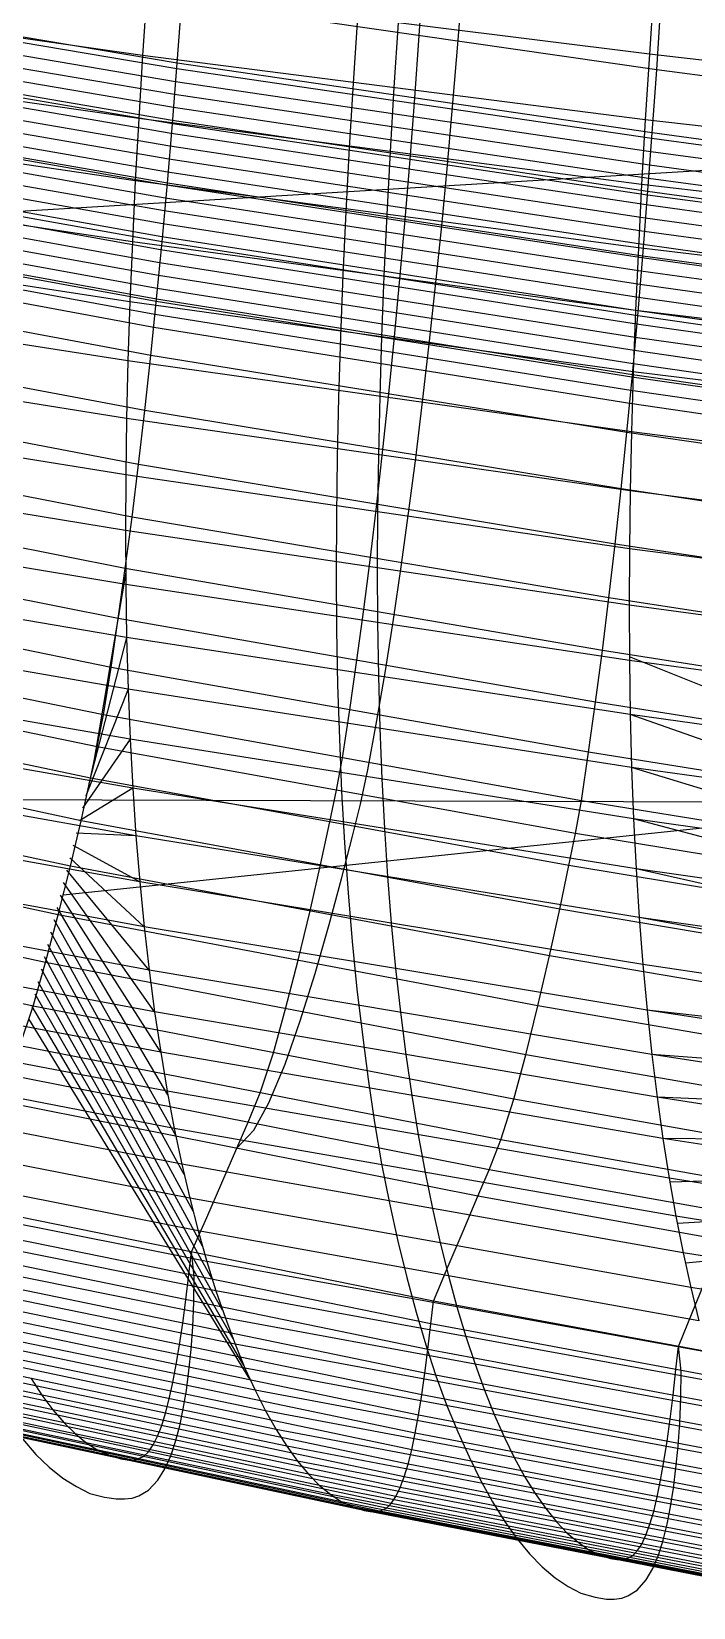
# Model space of a CAD drawing. Extents: x -530 to 530, y -2 to 255.
# Drawn here: x -352.3 to -324.9, y 24.5 to 89.9 of the extents above; entities that cross this region are included whole.
import ezdxf

# ---------------------------------------------------------------- set-up
doc = ezdxf.new("R2010")
doc.units = 0
doc.header["$MEASUREMENT"] = 0
doc.layers.add('default', color=7, linetype='Continuous')

msp = doc.modelspace()

# ---------------------------------------------------------------- linework, layer by layer
at = {"layer": 'default', "color": 7, "linetype": 'Continuous'}
for p, q in [((-336.24, 89.708, 111.887), (-336.063, 92.337, 111.96)), ((-337.117, 90.239, 65.004), (-337.29, 87.549, 64.916)), ((-336.427, 87.118, 111.796), (-336.24, 89.708, 111.887)), ((-337.29, 87.549, 64.916), (-337.446, 84.901, 64.856)), ((-336.622, 84.575, 111.689), (-336.427, 87.118, 111.796)), ((-337.446, 84.901, 64.856), (-337.585, 82.295, 64.821)), ((-336.828, 82.073, 111.562), (-336.622, 84.575, 111.689)), ((-337.585, 82.295, 64.821), (-337.703, 79.734, 64.819)), ((-337.042, 79.617, 111.418), (-336.828, 82.073, 111.562)), ((-337.703, 79.734, 64.819), (-337.802, 77.218, 64.848)), ((-337.265, 77.209, 111.256), (-337.042, 79.617, 111.418)), ((-337.802, 77.218, 64.848), (-337.878, 74.748, 64.911)), ((-337.499, 74.848, 111.072), (-337.265, 77.209, 111.256)), ((-337.878, 74.748, 64.911), (-337.934, 72.327, 65.004)), ((-337.744, 72.536, 110.868), (-337.499, 74.848, 111.072)), ((-337.998, 70.273, 110.646), (-337.744, 72.536, 110.868)), ((-337.934, 72.327, 65.004), (-337.967, 69.956, 65.133)), ((-338.262, 68.063, 110.404), (-337.998, 70.273, 110.646)), ((-337.967, 69.956, 65.133), (-337.979, 67.633, 65.295)), ((-338.538, 65.905, 110.14), (-338.262, 68.063, 110.404)), ((-337.979, 67.633, 65.295), (-337.967, 65.363, 65.494)), ((-338.823, 63.799, 109.855), (-338.538, 65.905, 110.14)), ((-337.967, 65.363, 65.494), (-337.932, 63.146, 65.728)), ((-339.119, 61.75, 109.551), (-338.823, 63.799, 109.855)), ((-337.932, 63.146, 65.728), (-337.874, 60.982, 65.999)), ((-339.424, 59.754, 109.227), (-339.119, 61.75, 109.551)), ((-337.874, 60.982, 65.999), (-337.792, 58.876, 66.307)), ((-339.677, 58.412, 108.935), (-339.424, 59.754, 109.227)), ((-337.792, 58.876, 66.307), (-337.684, 56.822, 66.653)), ((-339.951, 57.101, 108.605), (-339.677, 58.412, 108.935)), ((-340.338, 55.312, 108.137), (-339.951, 57.101, 108.605)), ((-337.684, 56.822, 66.653), (-337.553, 54.827, 67.035)), ((-340.768, 53.406, 107.608), (-340.338, 55.312, 108.137)), ((-337.553, 54.827, 67.035), (-337.399, 52.892, 67.454)), ((-341.265, 51.355, 106.987), (-340.768, 53.406, 107.608)), ((-337.399, 52.892, 67.454), (-337.221, 51.014, 67.908)), ((-341.781, 49.349, 106.331), (-341.265, 51.355, 106.987)), ((-337.221, 51.014, 67.908), (-337.019, 49.198, 68.399)), ((-342.284, 47.524, 105.682), (-341.781, 49.349, 106.331)), ((-337.019, 49.198, 68.399), (-336.795, 47.444, 68.921)), ((-342.831, 45.862, 104.952), (-342.284, 47.524, 105.682)), ((-336.795, 47.444, 68.921), (-336.549, 45.752, 69.478)), ((-343.328, 44.637, 104.265), (-342.831, 45.862, 104.952)), ((-336.549, 45.752, 69.478), (-336.282, 44.123, 70.066)), ((-343.806, 43.558, 103.596), (-343.328, 44.637, 104.265)), ((-336.282, 44.123, 70.066), (-335.996, 42.561, 70.681)), ((-344.43, 42.125, 102.725), (-343.806, 43.558, 103.596)), ((-335.996, 42.561, 70.681), (-335.692, 41.063, 71.323)), ((-345.054, 40.692, 101.854), (-344.43, 42.125, 102.725)), ((-345.678, 39.259, 100.984), (-345.054, 40.692, 101.854)), ((-335.692, 41.063, 71.323), (-335.369, 39.634, 71.992)), ((-345.794, 38.322, 100.875), (-345.678, 39.259, 100.984)), ((-335.369, 39.634, 71.992), (-335.03, 38.271, 72.682)), ((-345.919, 37.28, 100.76), (-345.794, 38.322, 100.875)), ((-335.03, 38.271, 72.682), (-334.676, 36.978, 73.394)), ((-324.89, 36.81, 90.264), (-324.291, 38.279, 91.179)), ((-346.047, 36.311, 100.635), (-345.919, 37.28, 100.76)), ((-334.676, 36.978, 73.394), (-334.308, 35.755, 74.124)), ((-325.488, 35.341, 89.35), (-324.89, 36.81, 90.264)), ((-346.178, 35.414, 100.499), (-346.047, 36.311, 100.635)), ((-346.315, 34.59, 100.348), (-346.178, 35.414, 100.499)), ((-334.308, 35.755, 74.124), (-333.927, 34.604, 74.871)), ((-325.598, 34.382, 89.235), (-325.488, 35.341, 89.35)), ((-352.337, 34.013, 90.902), (-351.885, 33.323, 91.669)), ((-346.456, 33.843, 100.185), (-346.315, 34.59, 100.348)), ((-333.927, 34.604, 74.871), (-333.534, 33.525, 75.633)), ((-325.718, 33.316, 89.112), (-325.598, 34.382, 89.235)), ((-346.603, 33.171, 100.006), (-346.456, 33.843, 100.185)), ((-333.534, 33.525, 75.633), (-333.131, 32.519, 76.406)), ((-351.885, 33.323, 91.669), (-351.427, 32.709, 92.44)), ((-351.427, 32.709, 92.44), (-350.963, 32.173, 93.213)), ((-346.757, 32.574, 99.809), (-346.603, 33.171, 100.006)), ((-325.84, 32.324, 88.98), (-325.718, 33.316, 89.112)), ((-350.963, 32.173, 93.213), (-350.497, 31.713, 93.983)), ((-347.092, 31.615, 99.357), (-346.92, 32.056, 99.594)), ((-346.92, 32.056, 99.594), (-346.757, 32.574, 99.809)), ((-333.131, 32.519, 76.406), (-332.72, 31.586, 77.187)), ((-325.966, 31.406, 88.836), (-325.84, 32.324, 88.98)), ((-350.497, 31.713, 93.983), (-350.018, 31.334, 94.768)), ((-347.274, 31.255, 99.1), (-347.092, 31.615, 99.357)), ((-332.72, 31.586, 77.187), (-332.299, 30.728, 77.98)), ((-326.096, 30.563, 88.677), (-325.966, 31.406, 88.836)), ((-350.018, 31.334, 94.768), (-349.565, 31.033, 95.506)), ((-349.565, 31.033, 95.506), (-349.039, 30.814, 96.351)), ((-349.039, 30.814, 96.351), (-348.619, 30.677, 97.025)), ((-347.967, 30.659, 98.054), (-347.668, 30.774, 98.516)), ((-347.668, 30.774, 98.516), (-347.464, 30.973, 98.821)), ((-347.464, 30.973, 98.821), (-347.274, 31.255, 99.1)), ((-332.299, 30.728, 77.98), (-331.871, 29.948, 78.778)), ((-348.619, 30.677, 97.025), (-348.355, 30.637, 97.444)), ((-348.355, 30.637, 97.444), (-348.105, 30.621, 97.84)), ((-348.105, 30.621, 97.84), (-347.967, 30.659, 98.054)), ((-326.231, 29.798, 88.504), (-326.096, 30.563, 88.677)), ((-331.871, 29.948, 78.778), (-331.437, 29.244, 79.581)), ((-326.372, 29.109, 88.315), (-326.231, 29.798, 88.504)), ((-331.437, 29.244, 79.581), (-330.998, 28.618, 80.387)), ((-326.52, 28.498, 88.109), (-326.372, 29.109, 88.315)), ((-330.998, 28.618, 80.387), (-330.553, 28.071, 81.196)), ((-326.676, 27.968, 87.882), (-326.52, 28.498, 88.109)), ((-330.553, 28.071, 81.196), (-330.106, 27.603, 82.003)), ((-330.106, 27.603, 82.003), (-329.647, 27.217, 82.824)), ((-327.015, 27.146, 87.363), (-326.841, 27.516, 87.634)), ((-326.841, 27.516, 87.634), (-326.676, 27.968, 87.882)), ((-329.647, 27.217, 82.824), (-329.212, 26.911, 83.597)), ((-329.212, 26.911, 83.597), (-328.708, 26.688, 84.483)), ((-327.393, 26.653, 86.751), (-327.198, 26.857, 87.071)), ((-327.198, 26.857, 87.071), (-327.015, 27.146, 87.363)), ((-328.708, 26.688, 84.483), (-328.305, 26.551, 85.189)), ((-328.305, 26.551, 85.189), (-328.051, 26.51, 85.628)), ((-328.051, 26.51, 85.628), (-327.812, 26.495, 86.042)), ((-327.812, 26.495, 86.042), (-327.679, 26.534, 86.267)), ((-327.679, 26.534, 86.267), (-327.393, 26.653, 86.751))]:
    msp.add_line(p, q, dxfattribs=at)
at = {"layer": 'default', "color": 4, "linetype": 'Continuous'}
for p, q in [((-334.63, 89.515, 114.446), (-334.424, 92.166, 114.561)), ((-338.805, 90.457, 62.086), (-338.982, 87.735, 61.998)), ((-334.846, 86.903, 114.311), (-334.63, 89.515, 114.446)), ((-326.596, 85.434, 106.335), (-346.294, 88.333, 117.238)), ((-326.642, 84.884, 106.303), (-346.341, 87.797, 117.208)), ((-338.982, 87.735, 61.998), (-339.141, 85.049, 61.935)), ((-326.688, 84.335, 106.27), (-346.389, 87.261, 117.178)), ((-326.734, 83.786, 106.238), (-346.437, 86.725, 117.148)), ((-335.066, 84.336, 114.167), (-334.846, 86.903, 114.311)), ((-326.826, 82.687, 106.174), (-346.533, 85.652, 117.088)), ((-326.78, 83.236, 106.206), (-346.485, 86.188, 117.118)), ((-326.872, 82.137, 106.141), (-346.581, 85.116, 117.058)), ((-339.141, 85.049, 61.935), (-339.284, 82.4, 61.9)), ((-326.918, 81.588, 106.109), (-346.628, 84.579, 117.028)), ((-335.306, 81.812, 113.987), (-335.066, 84.336, 114.167)), ((-326.964, 81.038, 106.077), (-346.676, 84.043, 116.998)), ((-327.01, 80.489, 106.044), (-346.724, 83.507, 116.968)), ((-327.101, 79.39, 105.98), (-346.82, 82.434, 116.908)), ((-327.055, 79.939, 106.012), (-346.772, 82.97, 116.938)), ((-339.284, 82.4, 61.9), (-339.404, 79.792, 61.898)), ((-327.147, 78.841, 105.947), (-346.868, 81.898, 116.879)), ((-335.562, 79.335, 113.778), (-335.306, 81.812, 113.987)), ((-327.193, 78.291, 105.915), (-346.915, 81.362, 116.849)), ((-327.239, 77.742, 105.883), (-346.963, 80.825, 116.819)), ((-327.331, 76.643, 105.818), (-347.059, 79.753, 116.759)), ((-327.285, 77.192, 105.85), (-347.011, 80.289, 116.789)), ((-339.404, 79.792, 61.898), (-339.505, 77.224, 61.927)), ((-327.377, 76.093, 105.786), (-347.107, 79.216, 116.729)), ((-335.825, 76.904, 113.557), (-335.562, 79.335, 113.778)), ((-327.423, 75.544, 105.753), (-347.155, 78.68, 116.699)), ((-327.469, 74.994, 105.721), (-347.202, 78.144, 116.669)), ((-327.515, 74.445, 105.689), (-347.25, 77.608, 116.639)), ((-339.505, 77.224, 61.927), (-339.583, 74.701, 61.99)), ((-336.103, 74.519, 113.306), (-335.825, 76.904, 113.557)), ((-339.583, 74.701, 61.99), (-339.642, 72.223, 62.086)), ((-336.387, 72.186, 113.041), (-336.103, 74.519, 113.306)), ((-339.642, 72.223, 62.086), (-339.675, 69.791, 62.218)), ((-336.686, 69.903, 112.75), (-336.387, 72.186, 113.041)), ((-339.675, 69.791, 62.218), (-339.688, 67.404, 62.386)), ((-336.995, 67.671, 112.44), (-336.686, 69.903, 112.75)), ((-348.412, 67.455, 71.841), (-349.808, 59.199, 114.229)), ((-339.688, 67.404, 62.386), (-339.67, 65.066, 62.601)), ((-337.312, 65.489, 112.112), (-336.995, 67.671, 112.44)), ((-337.643, 63.365, 111.756), (-337.312, 65.489, 112.112)), ((-348.375, 64.749, 72.116), (-349.939, 58.686, 114.072)), ((-339.67, 65.066, 62.601), (-339.624, 62.781, 62.86)), ((-289.663, 48.837, 80.015), (-327.525, 63.942, 59.089)), ((-339.624, 62.781, 62.86), (-339.554, 60.542, 63.158)), ((-337.993, 61.301, 111.367), (-337.643, 63.365, 111.756)), ((-348.315, 62.608, 72.382), (-350.07, 58.172, 113.914)), ((-289.768, 48.322, 79.846), (-327.49, 61.544, 59.341)), ((-338.373, 59.261, 110.943), (-337.993, 61.301, 111.367)), ((-348.231, 60.524, 72.685), (-350.201, 57.659, 113.757)), ((-339.554, 60.542, 63.158), (-339.458, 58.357, 63.495)), ((-338.683, 57.835, 110.556), (-338.373, 59.261, 110.943)), ((-289.873, 47.807, 79.676), (-327.433, 59.357, 59.615)), ((-348.122, 58.492, 73.025), (-350.332, 57.145, 113.6)), ((-339.458, 58.357, 63.495), (-339.336, 56.224, 63.872)), ((-339.007, 56.504, 110.143), (-338.683, 57.835, 110.556)), ((-289.978, 47.292, 79.506), (-327.352, 57.227, 59.929)), ((-347.988, 56.519, 73.4), (-350.463, 56.631, 113.443)), ((-339.46, 54.731, 109.572), (-339.007, 56.504, 110.143)), ((-339.336, 56.224, 63.872), (-339.19, 54.148, 64.288)), ((-347.648, 52.747, 74.256), (-350.725, 55.604, 113.128)), ((-347.83, 54.605, 73.81), (-350.594, 56.118, 113.286)), ((-347.442, 50.951, 74.737), (-350.856, 55.091, 112.971)), ((-290.083, 46.777, 79.336), (-327.247, 55.151, 60.281)), ((-347.214, 49.215, 75.249), (-350.987, 54.577, 112.814)), ((-339.971, 52.839, 108.917), (-339.46, 54.731, 109.572)), ((-346.962, 47.541, 75.795), (-351.118, 54.064, 112.657)), ((-339.19, 54.148, 64.288), (-339.018, 52.13, 64.742)), ((-346.335, 44.087, 77.099), (-351.38, 53.036, 112.343)), ((-346.66, 45.775, 76.431), (-351.249, 53.55, 112.5)), ((-290.188, 46.262, 79.166), (-327.119, 53.135, 60.67)), ((-345.987, 42.477, 77.799), (-351.511, 52.523, 112.185)), ((-340.561, 50.815, 108.146), (-339.971, 52.839, 108.917)), ((-345.618, 40.947, 78.527), (-351.642, 52.009, 112.028)), ((-339.018, 52.13, 64.742), (-338.822, 50.165, 65.235)), ((-345.229, 39.499, 79.282), (-351.773, 51.496, 111.871)), ((-290.293, 45.747, 78.996), (-326.967, 51.179, 61.097)), ((-344.398, 36.851, 80.856), (-352.035, 50.469, 111.557)), ((-344.822, 38.133, 80.059), (-351.904, 50.982, 111.714)), ((-341.177, 48.848, 107.33), (-340.561, 50.815, 108.146)), ((-343.96, 35.655, 81.672), (-352.166, 49.955, 111.399)), ((-338.822, 50.165, 65.235), (-338.6, 48.262, 65.765)), ((-343.509, 34.544, 82.502), (-352.297, 49.441, 111.242)), ((-290.398, 45.232, 78.827), (-326.793, 49.281, 61.56)), ((-343.26, 33.987, 82.956), (-352.428, 48.928, 111.085)), ((-341.799, 47.054, 106.5), (-341.177, 48.848, 107.33)), ((-338.6, 48.262, 65.765), (-338.356, 46.42, 66.332)), ((-290.503, 44.717, 78.657), (-326.595, 47.446, 62.06)), ((-342.479, 45.439, 105.553), (-341.799, 47.054, 106.5)), ((-338.356, 46.42, 66.332), (-338.092, 44.634, 66.927)), ((-343.101, 44.315, 104.65), (-342.479, 45.439, 105.553)), ((-290.608, 44.203, 78.487), (-326.377, 45.673, 62.593)), ((-338.092, 44.634, 66.927), (-337.8, 42.917, 67.564)), ((-343.806, 43.558, 103.596), (-343.101, 44.315, 104.65)), ((-290.713, 43.688, 78.317), (-326.136, 43.963, 63.162)), ((-344.43, 42.125, 102.725), (-343.806, 43.558, 103.596)), ((-290.818, 43.173, 78.147), (-325.847, 42.159, 63.823)), ((-337.8, 42.917, 67.564), (-337.474, 41.279, 68.255)), ((-290.923, 42.658, 77.977), (-325.536, 40.436, 64.52)), ((-345.054, 40.692, 101.854), (-344.43, 42.125, 102.725)), ((-291.028, 42.143, 77.808), (-325.203, 38.791, 65.249)), ((-337.474, 41.279, 68.255), (-337.125, 39.707, 68.979)), ((-345.678, 39.259, 100.984), (-345.054, 40.692, 101.854)), ((-345.576, 38.256, 101.224), (-345.678, 39.259, 100.984)), ((-337.125, 39.707, 68.979), (-336.756, 38.205, 69.732)), ((-345.581, 37.173, 101.303), (-345.576, 38.256, 101.224)), ((-336.756, 38.205, 69.732), (-336.375, 36.768, 70.502)), ((-324.89, 36.81, 90.264), (-324.291, 38.279, 91.179)), ((-345.63, 36.159, 101.306), (-345.581, 37.173, 101.303)), ((-336.375, 36.768, 70.502), (-335.972, 35.407, 71.302)), ((-325.488, 35.341, 89.35), (-324.89, 36.81, 90.264)), ((-345.701, 35.211, 101.269), (-345.63, 36.159, 101.306)), ((-335.972, 35.407, 71.302), (-335.553, 34.118, 72.126)), ((-325.383, 34.314, 89.611), (-325.488, 35.341, 89.35)), ((-345.791, 34.328, 101.197), (-345.701, 35.211, 101.269)), ((-345.898, 33.511, 101.093), (-345.791, 34.328, 101.197)), ((-335.553, 34.118, 72.126), (-335.104, 32.924, 72.991)), ((-325.391, 33.207, 89.685), (-325.383, 34.314, 89.611)), ((-346.023, 32.751, 100.957), (-345.898, 33.511, 101.093)), ((-346.17, 32.047, 100.783), (-346.023, 32.751, 100.957)), ((-335.104, 32.924, 72.991), (-334.647, 31.8, 73.866)), ((-325.44, 32.17, 89.684), (-325.391, 33.207, 89.685)), ((-346.341, 31.397, 100.565), (-346.17, 32.047, 100.783)), ((-325.509, 31.2, 89.641), (-325.44, 32.17, 89.684)), ((-352.675, 31.489, 90.582), (-352.133, 30.862, 91.486)), ((-346.545, 30.797, 100.293), (-346.341, 31.397, 100.565)), ((-334.647, 31.8, 73.866), (-334.176, 30.76, 74.759)), ((-352.133, 30.862, 91.486), (-351.581, 30.33, 92.397)), ((-346.786, 30.258, 99.956), (-346.545, 30.797, 100.293)), ((-334.176, 30.76, 74.759), (-333.694, 29.795, 75.666)), ((-325.596, 30.298, 89.562), (-325.509, 31.2, 89.641)), ((-351.581, 30.33, 92.397), (-351.023, 29.88, 93.314)), ((-347.078, 29.79, 99.535), (-346.786, 30.258, 99.956)), ((-325.7, 29.461, 89.451), (-325.596, 30.298, 89.562)), ((-351.023, 29.88, 93.314), (-350.456, 29.529, 94.23)), ((-350.456, 29.529, 94.23), (-349.905, 29.248, 95.13)), ((-347.469, 29.374, 98.96), (-347.078, 29.79, 99.535)), ((-333.694, 29.795, 75.666), (-333.203, 28.902, 76.582)), ((-325.82, 28.685, 89.306), (-325.7, 29.461, 89.451)), ((-349.905, 29.248, 95.13), (-349.288, 29.091, 96.103)), ((-349.288, 29.091, 96.103), (-348.804, 29.019, 96.873)), ((-348.804, 29.019, 96.873), (-348.465, 29.017, 97.402)), ((-348.465, 29.017, 97.402), (-348.139, 29.05, 97.918)), ((-348.139, 29.05, 97.918), (-347.868, 29.141, 98.333)), ((-347.868, 29.141, 98.333), (-347.469, 29.374, 98.96)), ((-333.203, 28.902, 76.582), (-332.7, 28.1, 77.51)), ((-325.96, 27.965, 89.122), (-325.82, 28.685, 89.306)), ((-332.7, 28.1, 77.51), (-332.19, 27.378, 78.446)), ((-326.125, 27.3, 88.892), (-325.96, 27.965, 89.122)), ((-332.19, 27.378, 78.446), (-331.668, 26.745, 79.395)), ((-326.32, 26.688, 88.605), (-326.125, 27.3, 88.892)), ((-331.668, 26.745, 79.395), (-331.142, 26.196, 80.344)), ((-331.142, 26.196, 80.344), (-330.607, 25.738, 81.303)), ((-326.551, 26.137, 88.251), (-326.32, 26.688, 88.605)), ((-330.607, 25.738, 81.303), (-330.064, 25.381, 82.261)), ((-327.204, 25.232, 87.21), (-326.83, 25.658, 87.811)), ((-326.83, 25.658, 87.811), (-326.551, 26.137, 88.251)), ((-330.064, 25.381, 82.261), (-329.535, 25.102, 83.204)), ((-329.535, 25.102, 83.204), (-328.944, 24.938, 84.221)), ((-328.944, 24.938, 84.221), (-328.481, 24.865, 85.027)), ((-328.481, 24.865, 85.027), (-328.156, 24.864, 85.581)), ((-328.156, 24.864, 85.581), (-327.844, 24.899, 86.121)), ((-327.844, 24.899, 86.121), (-327.585, 24.994, 86.554)), ((-327.585, 24.994, 86.554), (-327.204, 25.232, 87.21))]:
    msp.add_line(p, q, dxfattribs=at)
at = {"layer": 'default', "color": 5, "linetype": 'Continuous'}
for p, q in [((-347.714, 88.885, 71.304), (-368.23, 91.788, 83.874)), ((-347.536, 91.545, 71.388), (-347.714, 88.885, 71.304)), ((-326.698, 88.934, 58.62), (-347.536, 91.545, 71.388)), ((-326.515, 91.694, 58.733), (-326.698, 88.934, 58.62)), ((-347.874, 86.266, 71.247), (-368.397, 89.231, 83.823)), ((-326.698, 88.934, 58.62), (-326.867, 86.214, 58.529)), ((-305.38, 86.535, 45.6), (-326.698, 88.934, 58.62)), ((-347.714, 88.885, 71.304), (-347.874, 86.266, 71.247)), ((-326.867, 86.214, 58.529), (-347.714, 88.885, 71.304)), ((-348.016, 83.688, 71.215), (-368.546, 86.715, 83.797)), ((-347.874, 86.266, 71.247), (-348.016, 83.688, 71.215)), ((-327.019, 83.536, 58.464), (-347.874, 86.266, 71.247)), ((-326.867, 86.214, 58.529), (-327.019, 83.536, 58.464)), ((-305.539, 83.761, 45.5), (-326.867, 86.214, 58.529)), ((-348.137, 81.156, 71.215), (-368.672, 84.243, 83.8)), ((-348.016, 83.688, 71.215), (-348.137, 81.156, 71.215)), ((-327.154, 80.901, 58.427), (-348.016, 83.688, 71.215)), ((-327.019, 83.536, 58.464), (-327.154, 80.901, 58.427)), ((-305.681, 81.029, 45.429), (-327.019, 83.536, 58.464)), ((-348.238, 78.667, 71.245), (-368.778, 81.813, 83.833)), ((-348.137, 81.156, 71.215), (-348.238, 78.667, 71.245)), ((-327.269, 78.313, 58.424), (-348.137, 81.156, 71.215)), ((-327.154, 80.901, 58.427), (-327.269, 78.313, 58.424)), ((-305.808, 78.342, 45.386), (-327.154, 80.901, 58.427)), ((-348.317, 76.224, 71.308), (-368.86, 79.428, 83.896)), ((-348.238, 78.667, 71.245), (-348.317, 76.224, 71.308)), ((-327.365, 75.769, 58.451), (-348.238, 78.667, 71.245)), ((-327.269, 78.313, 58.424), (-327.365, 75.769, 58.451)), ((-305.916, 75.701, 45.378), (-327.269, 78.313, 58.424)), ((-348.375, 73.829, 71.401), (-368.921, 77.09, 83.988)), ((-348.317, 76.224, 71.308), (-348.375, 73.829, 71.401)), ((-327.439, 73.272, 58.513), (-348.317, 76.224, 71.308)), ((-327.365, 75.769, 58.451), (-327.439, 73.272, 58.513)), ((-306.005, 73.107, 45.402), (-327.365, 75.769, 58.451)), ((-348.409, 71.484, 71.529), (-368.957, 74.8, 84.114)), ((-348.375, 73.829, 71.401), (-348.409, 71.484, 71.529)), ((-327.494, 70.824, 58.607), (-348.375, 73.829, 71.401)), ((-327.439, 73.272, 58.513), (-327.494, 70.824, 58.607)), ((-306.075, 70.56, 45.464), (-327.439, 73.272, 58.513)), ((-348.422, 69.187, 71.689), (-368.971, 72.557, 84.27)), ((-348.409, 71.484, 71.529), (-348.422, 69.187, 71.689)), ((-327.526, 68.427, 58.737), (-348.409, 71.484, 71.529)), ((-327.494, 70.824, 58.607), (-327.526, 68.427, 58.737)), ((-306.126, 68.063, 45.557), (-327.494, 70.824, 58.607)), ((-348.41, 66.942, 71.886), (-368.959, 70.365, 84.461)), ((-348.422, 69.187, 71.689), (-348.41, 66.942, 71.886)), ((-327.537, 66.079, 58.901), (-348.422, 69.187, 71.689)), ((-348.375, 64.749, 72.116), (-368.923, 68.224, 84.683)), ((-327.526, 68.427, 58.737), (-327.537, 66.079, 58.901)), ((-306.156, 65.619, 45.689), (-327.526, 68.427, 58.737)), ((-348.41, 66.942, 71.886), (-348.375, 64.749, 72.116)), ((-327.525, 63.785, 59.103), (-348.41, 66.942, 71.886)), ((-348.315, 62.608, 72.382), (-368.862, 66.134, 84.94)), ((-327.537, 66.079, 58.901), (-327.525, 63.785, 59.103)), ((-306.166, 63.224, 45.856), (-327.537, 66.079, 58.901)), ((-348.375, 64.749, 72.116), (-348.315, 62.608, 72.382)), ((-327.49, 61.544, 59.341), (-348.375, 64.749, 72.116)), ((-348.231, 60.524, 72.685), (-368.775, 64.098, 85.231)), ((-327.525, 63.785, 59.103), (-327.49, 61.544, 59.341)), ((-306.154, 60.884, 46.064), (-327.525, 63.785, 59.103)), ((-348.122, 58.492, 73.025), (-368.662, 62.114, 85.558)), ((-348.315, 62.608, 72.382), (-348.231, 60.524, 72.685)), ((-327.433, 59.357, 59.615), (-348.315, 62.608, 72.382)), ((-327.49, 61.544, 59.341), (-327.433, 59.357, 59.615)), ((-306.122, 58.599, 46.308), (-327.49, 61.544, 59.341)), ((-347.988, 56.519, 73.4), (-368.523, 60.187, 85.918)), ((-348.231, 60.524, 72.685), (-348.122, 58.492, 73.025)), ((-327.352, 57.227, 59.929), (-348.231, 60.524, 72.685)), ((-327.433, 59.357, 59.615), (-327.352, 57.227, 59.929)), ((-306.068, 56.368, 46.591), (-327.433, 59.357, 59.615)), ((-347.83, 54.605, 73.81), (-368.36, 58.317, 86.312)), ((-348.122, 58.492, 73.025), (-347.988, 56.519, 73.4)), ((-327.247, 55.151, 60.281), (-348.122, 58.492, 73.025)), ((-327.352, 57.227, 59.929), (-327.247, 55.151, 60.281)), ((-305.992, 54.197, 46.915), (-327.352, 57.227, 59.929)), ((-347.648, 52.747, 74.256), (-368.171, 56.503, 86.739)), ((-347.988, 56.519, 73.4), (-347.83, 54.605, 73.81)), ((-327.119, 53.135, 60.67), (-347.988, 56.519, 73.4)), ((-327.247, 55.151, 60.281), (-327.119, 53.135, 60.67)), ((-305.893, 52.08, 47.279), (-327.247, 55.151, 60.281)), ((-347.442, 50.951, 74.737), (-367.958, 54.748, 87.2)), ((-347.83, 54.605, 73.81), (-347.648, 52.747, 74.256)), ((-326.967, 51.179, 61.097), (-347.83, 54.605, 73.81)), ((-347.214, 49.215, 75.249), (-367.721, 53.052, 87.691)), ((-327.119, 53.135, 60.67), (-326.967, 51.179, 61.097)), ((-305.772, 50.024, 47.682), (-327.119, 53.135, 60.67)), ((-347.648, 52.747, 74.256), (-347.442, 50.951, 74.737)), ((-326.793, 49.281, 61.56), (-347.648, 52.747, 74.256)), ((-346.962, 47.541, 75.795), (-367.46, 51.416, 88.213)), ((-326.967, 51.179, 61.097), (-326.793, 49.281, 61.56)), ((-305.63, 48.03, 48.124), (-326.967, 51.179, 61.097)), ((-347.442, 50.951, 74.737), (-347.214, 49.215, 75.249)), ((-326.595, 47.446, 62.06), (-347.442, 50.951, 74.737)), ((-346.69, 45.929, 76.371), (-367.177, 49.842, 88.763)), ((-347.214, 49.215, 75.249), (-346.962, 47.541, 75.795)), ((-326.377, 45.673, 62.593), (-347.214, 49.215, 75.249)), ((-326.793, 49.281, 61.56), (-326.595, 47.446, 62.06)), ((-305.465, 46.096, 48.604), (-326.793, 49.281, 61.56)), ((-346.397, 44.384, 76.974), (-366.874, 48.332, 89.34)), ((-346.962, 47.541, 75.795), (-346.69, 45.929, 76.371)), ((-326.136, 43.963, 63.162), (-346.962, 47.541, 75.795)), ((-326.595, 47.446, 62.06), (-326.377, 45.673, 62.593)), ((-305.28, 44.225, 49.123), (-326.595, 47.446, 62.06)), ((-346.086, 42.901, 77.602), (-366.551, 46.883, 89.941)), ((-346.69, 45.929, 76.371), (-346.397, 44.384, 76.974)), ((-325.875, 42.317, 63.761), (-346.69, 45.929, 76.371)), ((-345.756, 41.487, 78.257), (-366.209, 45.5, 90.566)), ((-326.377, 45.673, 62.593), (-326.136, 43.963, 63.162)), ((-305.074, 42.417, 49.676), (-326.377, 45.673, 62.593)), ((-345.41, 40.138, 78.933), (-365.849, 44.182, 91.212)), ((-346.397, 44.384, 76.974), (-346.086, 42.901, 77.602)), ((-325.595, 40.738, 64.389), (-346.397, 44.384, 76.974)), ((-326.136, 43.963, 63.162), (-325.875, 42.317, 63.761)), ((-304.848, 40.674, 50.266), (-326.136, 43.963, 63.162)), ((-345.048, 38.859, 79.63), (-365.473, 42.932, 91.878)), ((-346.086, 42.901, 77.602), (-345.756, 41.487, 78.257)), ((-325.298, 39.225, 65.044), (-346.086, 42.901, 77.602)), ((-325.875, 42.317, 63.761), (-325.595, 40.738, 64.389)), ((-304.602, 38.997, 50.889), (-325.875, 42.317, 63.761)), ((-344.671, 37.648, 80.345), (-365.083, 41.748, 92.56)), ((-345.756, 41.487, 78.257), (-345.41, 40.138, 78.933)), ((-324.982, 37.78, 65.726), (-345.756, 41.487, 78.257)), ((-344.281, 36.509, 81.076), (-364.678, 40.635, 93.258)), ((-325.595, 40.738, 64.389), (-325.298, 39.225, 65.044)), ((-304.339, 37.388, 51.542), (-325.595, 40.738, 64.389)), ((-335.761, 36.273, 95.119), (-355.827, 40.37, 106.631)), ((-345.41, 40.138, 78.933), (-345.048, 38.859, 79.63)), ((-324.651, 36.403, 66.432), (-345.41, 40.138, 78.933)), ((-343.88, 35.441, 81.821), (-364.261, 39.59, 93.97)), ((-335.884, 35.219, 95), (-355.954, 39.341, 106.52)), ((-325.298, 39.225, 65.044), (-324.982, 37.78, 65.726)), ((-304.059, 35.845, 52.223), (-325.298, 39.225, 65.044)), ((-343.468, 34.445, 82.578), (-363.833, 38.615, 94.691)), ((-345.048, 38.859, 79.63), (-344.671, 37.648, 80.345)), ((-324.305, 35.097, 67.158), (-345.048, 38.859, 79.63)), ((-336.009, 34.238, 94.871), (-356.085, 38.384, 106.399)), ((-343.047, 33.521, 83.343), (-363.397, 37.712, 95.421)), ((-336.138, 33.33, 94.731), (-356.219, 37.497, 106.266)), ((-344.671, 37.648, 80.345), (-344.281, 36.509, 81.076)), ((-323.945, 33.861, 67.904), (-344.671, 37.648, 80.345)), ((-324.982, 37.78, 65.726), (-324.651, 36.403, 66.432)), ((-303.763, 34.373, 52.932), (-324.982, 37.78, 65.726)), ((-342.617, 32.672, 84.118), (-362.95, 36.881, 96.161)), ((-336.271, 32.496, 94.576), (-356.358, 36.684, 106.12)), ((-335.761, 36.273, 95.119), (-335.648, 37.222, 95.231)), ((-342.179, 31.9, 84.899), (-362.496, 36.126, 96.906)), ((-344.281, 36.509, 81.076), (-343.88, 35.441, 81.821)), ((-323.572, 32.699, 68.666), (-344.281, 36.509, 81.076)), ((-335.884, 35.219, 95), (-335.761, 36.273, 95.119)), ((-315.435, 32.491, 83.35), (-335.761, 36.273, 95.119)), ((-341.735, 31.203, 85.684), (-362.035, 35.443, 97.655)), ((-336.41, 31.74, 94.408), (-356.502, 35.946, 105.961)), ((-343.88, 35.441, 81.821), (-343.468, 34.445, 82.578)), ((-323.188, 31.609, 69.444), (-343.88, 35.441, 81.821)), ((-341.286, 30.582, 86.473), (-361.568, 34.835, 98.407)), ((-336.706, 30.455, 94.022), (-356.809, 34.693, 105.596)), ((-336.554, 31.059, 94.224), (-356.652, 35.282, 105.787)), ((-336.009, 34.238, 94.871), (-335.884, 35.219, 95)), ((-315.552, 31.414, 83.225), (-335.884, 35.219, 95)), ((-340.831, 30.041, 87.264), (-361.095, 34.305, 99.161)), ((-336.865, 29.931, 93.801), (-356.975, 34.182, 105.386)), ((-343.468, 34.445, 82.578), (-343.047, 33.521, 83.343)), ((-322.795, 30.592, 70.234), (-343.468, 34.445, 82.578)), ((-336.138, 33.33, 94.731), (-336.009, 34.238, 94.871)), ((-315.671, 30.41, 83.089), (-336.009, 34.238, 94.871)), ((-340.374, 29.577, 88.054), (-360.62, 33.85, 99.913)), ((-339.904, 29.194, 88.857), (-360.132, 33.474, 100.679)), ((-337.212, 29.119, 93.294), (-357.336, 33.39, 104.905)), ((-337.034, 29.484, 93.558), (-357.151, 33.746, 105.156)), ((-343.047, 33.521, 83.343), (-342.617, 32.672, 84.118)), ((-322.393, 29.65, 71.032), (-343.047, 33.521, 83.343)), ((-339.459, 28.891, 89.613), (-359.671, 33.176, 101.399)), ((-338.944, 28.669, 90.479), (-359.135, 32.958, 102.224)), ((-338.531, 28.532, 91.169), (-358.706, 32.823, 102.882)), ((-338.272, 28.492, 91.598), (-358.437, 32.782, 103.29)), ((-338.027, 28.476, 92.003), (-358.183, 32.766, 103.676)), ((-337.891, 28.514, 92.223), (-358.042, 32.803, 103.886)), ((-337.598, 28.632, 92.696), (-357.737, 32.916, 104.336)), ((-337.399, 28.833, 93.009), (-357.53, 33.112, 104.633)), ((-336.271, 32.496, 94.576), (-336.138, 33.33, 94.731)), ((-315.794, 29.481, 82.94), (-336.138, 33.33, 94.731)), ((-342.617, 32.672, 84.118), (-342.179, 31.9, 84.899)), ((-321.981, 28.784, 71.842), (-342.617, 32.672, 84.118)), ((-336.41, 31.74, 94.408), (-336.271, 32.496, 94.576)), ((-315.921, 28.629, 82.778), (-336.271, 32.496, 94.576)), ((-342.179, 31.9, 84.899), (-341.735, 31.203, 85.684)), ((-321.563, 27.997, 72.657), (-342.179, 31.9, 84.899)), ((-336.554, 31.059, 94.224), (-336.41, 31.74, 94.408)), ((-316.053, 27.856, 82.6), (-336.41, 31.74, 94.408)), ((-341.735, 31.203, 85.684), (-341.286, 30.582, 86.473)), ((-321.139, 27.286, 73.477), (-341.735, 31.203, 85.684)), ((-336.706, 30.455, 94.022), (-336.554, 31.059, 94.224)), ((-316.191, 27.159, 82.407), (-336.554, 31.059, 94.224)), ((-341.286, 30.582, 86.473), (-340.831, 30.041, 87.264)), ((-320.71, 26.653, 74.301), (-341.286, 30.582, 86.473)), ((-336.865, 29.931, 93.801), (-336.706, 30.455, 94.022)), ((-316.335, 26.541, 82.195), (-336.706, 30.455, 94.022)), ((-340.831, 30.041, 87.264), (-340.374, 29.577, 88.054)), ((-320.275, 26.102, 75.128), (-340.831, 30.041, 87.264)), ((-340.374, 29.577, 88.054), (-339.904, 29.194, 88.857)), ((-319.838, 25.629, 75.952), (-340.374, 29.577, 88.054)), ((-337.212, 29.119, 93.294), (-337.034, 29.484, 93.558)), ((-337.034, 29.484, 93.558), (-336.865, 29.931, 93.801)), ((-316.648, 25.548, 81.709), (-337.034, 29.484, 93.558)), ((-316.487, 26.005, 81.963), (-336.865, 29.931, 93.801)), ((-339.904, 29.194, 88.857), (-339.459, 28.891, 89.613)), ((-319.389, 25.239, 76.792), (-339.904, 29.194, 88.857)), ((-339.459, 28.891, 89.613), (-338.944, 28.669, 90.479)), ((-318.965, 24.931, 77.582), (-339.459, 28.891, 89.613)), ((-337.598, 28.632, 92.696), (-337.399, 28.833, 93.009)), ((-337.399, 28.833, 93.009), (-337.212, 29.119, 93.294)), ((-316.997, 24.881, 81.133), (-337.399, 28.833, 93.009)), ((-316.818, 25.174, 81.432), (-337.212, 29.119, 93.294)), ((-338.944, 28.669, 90.479), (-338.531, 28.532, 91.169)), ((-318.472, 24.707, 78.487), (-338.944, 28.669, 90.479)), ((-338.531, 28.532, 91.169), (-338.272, 28.492, 91.598)), ((-318.078, 24.569, 79.208), (-338.531, 28.532, 91.169)), ((-338.272, 28.492, 91.598), (-338.027, 28.476, 92.003)), ((-317.831, 24.528, 79.657), (-338.272, 28.492, 91.598)), ((-338.027, 28.476, 92.003), (-337.891, 28.514, 92.223)), ((-317.596, 24.514, 80.081), (-338.027, 28.476, 92.003)), ((-337.891, 28.514, 92.223), (-337.598, 28.632, 92.696)), ((-317.467, 24.553, 80.311), (-337.891, 28.514, 92.223)), ((-317.187, 24.674, 80.806), (-337.598, 28.632, 92.696))]:
    msp.add_line(p, q, dxfattribs=at)
at = {"layer": 'default', "color": 3, "linetype": 'Continuous'}
for p, q in [((-346.275, 88.565, 117.247), (-364.643, 91.657, 129.526)), ((-346.275, 88.565, 117.247), (-346.084, 91.123, 117.334)), ((-326.396, 88.292, 106.441), (-346.084, 91.123, 117.334)), ((-326.396, 88.292, 106.441), (-326.222, 90.953, 106.517)), ((-346.475, 86.052, 117.144), (-364.849, 89.21, 129.432)), ((-346.475, 86.052, 117.144), (-346.275, 88.565, 117.247)), ((-326.579, 85.671, 106.346), (-346.275, 88.565, 117.247)), ((-326.579, 85.671, 106.346), (-326.396, 88.292, 106.441)), ((-306.507, 85.691, 95.269), (-326.396, 88.292, 106.441)), ((-346.684, 83.581, 117.022), (-365.066, 86.803, 129.321)), ((-346.684, 83.581, 117.022), (-346.475, 86.052, 117.144)), ((-326.77, 83.097, 106.233), (-346.475, 86.052, 117.144)), ((-326.77, 83.097, 106.233), (-326.579, 85.671, 106.346)), ((-306.681, 83.012, 95.166), (-326.579, 85.671, 106.346)), ((-346.903, 81.155, 116.884), (-365.291, 84.441, 129.194)), ((-346.903, 81.155, 116.884), (-346.684, 83.581, 117.022)), ((-326.971, 80.565, 106.101), (-346.684, 83.581, 117.022)), ((-326.971, 80.565, 106.101), (-326.77, 83.097, 106.233)), ((-306.863, 80.381, 95.044), (-326.77, 83.097, 106.233)), ((-347.13, 78.776, 116.728), (-365.527, 82.125, 129.049)), ((-347.13, 78.776, 116.728), (-346.903, 81.155, 116.884)), ((-327.181, 78.079, 105.952), (-346.903, 81.155, 116.884)), ((-327.181, 78.079, 105.952), (-326.971, 80.565, 106.101)), ((-307.055, 77.792, 94.902), (-326.971, 80.565, 106.101)), ((-347.369, 76.443, 116.551), (-365.774, 79.853, 128.885)), ((-347.369, 76.443, 116.551), (-347.13, 78.776, 116.728)), ((-327.4, 75.642, 105.784), (-347.13, 78.776, 116.728)), ((-327.4, 75.642, 105.784), (-327.181, 78.079, 105.952)), ((-307.254, 75.251, 94.743), (-327.181, 78.079, 105.952)), ((-347.619, 74.16, 116.354), (-366.032, 77.63, 128.702)), ((-347.619, 74.16, 116.354), (-347.369, 76.443, 116.551)), ((-327.629, 73.252, 105.594), (-347.369, 76.443, 116.551)), ((-347.879, 71.924, 116.138), (-366.3, 75.453, 128.501)), ((-327.629, 73.252, 105.594), (-327.4, 75.642, 105.784)), ((-307.462, 72.759, 94.563), (-327.4, 75.642, 105.784)), ((-347.879, 71.924, 116.138), (-347.619, 74.16, 116.354)), ((-327.869, 70.913, 105.383), (-347.619, 74.16, 116.354)), ((-348.148, 69.741, 115.904), (-366.578, 73.327, 128.283)), ((-327.869, 70.913, 105.383), (-327.629, 73.252, 105.594)), ((-307.68, 70.316, 94.361), (-327.629, 73.252, 105.594)), ((-348.148, 69.741, 115.904), (-347.879, 71.924, 116.138)), ((-328.118, 68.622, 105.153), (-347.879, 71.924, 116.138)), ((-348.429, 67.609, 115.648), (-366.868, 71.252, 128.044)), ((-328.118, 68.622, 105.153), (-327.869, 70.913, 105.383)), ((-307.909, 67.924, 94.137), (-327.869, 70.913, 105.383)), ((-348.429, 67.609, 115.648), (-348.148, 69.741, 115.904)), ((-328.377, 66.384, 104.904), (-348.148, 69.741, 115.904)), ((-348.72, 65.529, 115.372), (-367.169, 69.227, 127.785)), ((-328.377, 66.384, 104.904), (-328.118, 68.622, 105.153)), ((-308.146, 65.582, 93.893), (-328.118, 68.622, 105.153)), ((-348.72, 65.529, 115.372), (-348.429, 67.609, 115.648)), ((-328.646, 64.2, 104.632), (-348.429, 67.609, 115.648)), ((-349.021, 63.506, 115.077), (-367.48, 67.257, 127.509)), ((-328.646, 64.2, 104.632), (-328.377, 66.384, 104.904)), ((-308.392, 63.294, 93.629), (-328.377, 66.384, 104.904)), ((-349.021, 63.506, 115.077), (-348.72, 65.529, 115.372)), ((-328.927, 62.069, 104.338), (-348.72, 65.529, 115.372)), ((-349.333, 61.534, 114.762), (-367.802, 65.338, 127.214)), ((-328.927, 62.069, 104.338), (-328.646, 64.2, 104.632)), ((-308.649, 61.06, 93.341), (-328.646, 64.2, 104.632)), ((-349.59, 60.208, 114.478), (-368.068, 64.047, 126.946)), ((-349.333, 61.534, 114.762), (-349.021, 63.506, 115.077)), ((-329.216, 59.995, 104.026), (-349.021, 63.506, 115.077)), ((-349.87, 58.913, 114.158), (-368.357, 62.787, 126.645)), ((-349.59, 60.208, 114.478), (-349.333, 61.534, 114.762)), ((-329.515, 57.975, 103.692), (-349.333, 61.534, 114.762)), ((-329.216, 59.995, 104.026), (-328.927, 62.069, 104.338)), ((-308.916, 58.881, 93.031), (-328.927, 62.069, 104.338)), ((-350.264, 57.147, 113.702), (-368.764, 61.068, 126.216)), ((-349.87, 58.913, 114.158), (-349.59, 60.208, 114.478)), ((-329.763, 56.616, 103.391), (-349.59, 60.208, 114.478)), ((-329.515, 57.975, 103.692), (-329.216, 59.995, 104.026)), ((-309.192, 56.761, 92.7), (-329.216, 59.995, 104.026)), ((-350.703, 55.264, 113.188), (-369.217, 59.236, 125.732)), ((-350.264, 57.147, 113.702), (-349.87, 58.913, 114.158)), ((-330.032, 55.288, 103.053), (-349.87, 58.913, 114.158)), ((-329.763, 56.616, 103.391), (-329.515, 57.975, 103.692)), ((-309.477, 54.695, 92.348), (-329.515, 57.975, 103.692)), ((-351.21, 53.239, 112.583), (-369.74, 57.265, 125.162)), ((-350.703, 55.264, 113.188), (-350.264, 57.147, 113.702)), ((-330.411, 53.478, 102.572), (-350.264, 57.147, 113.702)), ((-330.032, 55.288, 103.053), (-329.763, 56.616, 103.391)), ((-309.713, 53.305, 92.032), (-329.763, 56.616, 103.391)), ((-351.736, 51.258, 111.946), (-370.283, 55.338, 124.56)), ((-351.21, 53.239, 112.583), (-350.703, 55.264, 113.188)), ((-330.833, 51.548, 102.028), (-350.703, 55.264, 113.188)), ((-330.411, 53.478, 102.572), (-330.032, 55.288, 103.053)), ((-309.969, 51.947, 91.676), (-330.032, 55.288, 103.053)), ((-352.249, 49.455, 111.314), (-370.812, 53.583, 123.964)), ((-351.736, 51.258, 111.946), (-351.21, 53.239, 112.583)), ((-331.32, 49.472, 101.39), (-351.21, 53.239, 112.583)), ((-330.833, 51.548, 102.028), (-330.411, 53.478, 102.572)), ((-310.331, 50.095, 91.17), (-330.411, 53.478, 102.572)), ((-352.249, 49.455, 111.314), (-351.736, 51.258, 111.946)), ((-331.826, 47.441, 100.717), (-351.736, 51.258, 111.946)), ((-331.32, 49.472, 101.39), (-330.833, 51.548, 102.028)), ((-310.734, 48.121, 90.599), (-330.833, 51.548, 102.028)), ((-352.806, 47.814, 110.602), (-352.249, 49.455, 111.314)), ((-332.319, 45.592, 100.051), (-352.249, 49.455, 111.314)), ((-331.826, 47.441, 100.717), (-331.32, 49.472, 101.39)), ((-311.198, 45.997, 89.928), (-331.32, 49.472, 101.39)), ((-332.855, 43.909, 99.301), (-352.806, 47.814, 110.602)), ((-332.319, 45.592, 100.051), (-331.826, 47.441, 100.717)), ((-311.681, 43.92, 89.222), (-331.826, 47.441, 100.717)), ((-333.342, 42.67, 98.597), (-353.313, 46.605, 109.933)), ((-333.812, 41.577, 97.91), (-353.8, 45.54, 109.281)), ((-332.855, 43.909, 99.301), (-332.319, 45.592, 100.051)), ((-312.151, 42.029, 88.522), (-332.319, 45.592, 100.051)), ((-333.342, 42.67, 98.597), (-332.855, 43.909, 99.301)), ((-312.662, 40.307, 87.736), (-332.855, 43.909, 99.301)), ((-333.812, 41.577, 97.91), (-333.342, 42.67, 98.597)), ((-313.127, 39.038, 86.997), (-333.342, 42.67, 98.597)), ((-313.575, 37.919, 86.277), (-333.812, 41.577, 97.91))]:
    msp.add_line(p, q, dxfattribs=at)
at = {"layer": 'default', "color": 30, "linetype": 'Continuous'}
for p, q in [((-346.341, 87.797, 117.208), (-364.711, 90.909, 129.49)), ((-346.294, 88.333, 117.238), (-364.662, 91.431, 129.517)), ((-346.389, 87.261, 117.178), (-364.761, 90.387, 129.462)), ((-346.437, 86.725, 117.148), (-364.81, 89.864, 129.435)), ((-346.485, 86.188, 117.118), (-364.86, 89.342, 129.407)), ((-346.581, 85.116, 117.058), (-364.959, 88.298, 129.352)), ((-346.533, 85.652, 117.088), (-364.909, 88.82, 129.38)), ((-346.628, 84.579, 117.028), (-365.008, 87.776, 129.325)), ((-346.676, 84.043, 116.998), (-365.057, 87.253, 129.297)), ((-346.724, 83.507, 116.968), (-365.107, 86.731, 129.27)), ((-346.82, 82.434, 116.908), (-365.206, 85.687, 129.215)), ((-346.772, 82.97, 116.938), (-365.156, 86.209, 129.242)), ((-346.868, 81.898, 116.879), (-365.255, 85.165, 129.187)), ((-306.698, 82.769, 95.154), (-326.596, 85.434, 106.335)), ((-346.915, 81.362, 116.849), (-365.305, 84.642, 129.159)), ((-306.785, 81.646, 95.085), (-326.688, 84.335, 106.27)), ((-306.742, 82.208, 95.12), (-326.642, 84.884, 106.303)), ((-346.963, 80.825, 116.819), (-365.354, 84.12, 129.132)), ((-306.829, 81.084, 95.05), (-326.734, 83.786, 106.238)), ((-347.059, 79.753, 116.759), (-365.453, 83.076, 129.077)), ((-347.011, 80.289, 116.789), (-365.404, 83.598, 129.104)), ((-306.873, 80.523, 95.016), (-326.78, 83.236, 106.206)), ((-347.107, 79.216, 116.729), (-365.502, 82.554, 129.049)), ((-306.916, 79.961, 94.981), (-326.826, 82.687, 106.174)), ((-347.155, 78.68, 116.699), (-365.552, 82.031, 129.022)), ((-306.96, 79.399, 94.947), (-326.872, 82.137, 106.141)), ((-347.202, 78.144, 116.669), (-365.601, 81.509, 128.994)), ((-307.004, 78.838, 94.912), (-326.918, 81.588, 106.109)), ((-347.25, 77.608, 116.639), (-365.651, 80.987, 128.967)), ((-307.091, 77.714, 94.843), (-327.01, 80.489, 106.044)), ((-307.047, 78.276, 94.877), (-326.964, 81.038, 106.077)), ((-307.135, 77.152, 94.808), (-327.055, 79.939, 106.012)), ((-307.178, 76.591, 94.773), (-327.101, 79.39, 105.98)), ((-307.222, 76.029, 94.739), (-327.147, 78.841, 105.947)), ((-307.266, 75.467, 94.704), (-327.193, 78.291, 105.915)), ((-307.353, 74.344, 94.635), (-327.285, 77.192, 105.85)), ((-307.309, 74.906, 94.669), (-327.239, 77.742, 105.883)), ((-307.397, 73.782, 94.6), (-327.331, 76.643, 105.818)), ((-307.44, 73.22, 94.566), (-327.377, 76.093, 105.786)), ((-307.484, 72.659, 94.531), (-327.423, 75.544, 105.753)), ((-307.528, 72.097, 94.496), (-327.469, 74.994, 105.721)), ((-307.571, 71.535, 94.462), (-327.515, 74.445, 105.689))]:
    msp.add_line(p, q, dxfattribs=at)
at = {"layer": 'default', "color": 1, "linetype": 'Continuous'}
for p, q in [((-278.156, 86.86, 428.865), (-384.193, 80.548, 258.226)), ((-314.486, 57.891, 188.197), (-369.528, 58.064, 125.393)), ((-314.486, 57.891, 188.197), (-351.005, 54.06, 112.829)), ((-333.812, 41.577, 97.91), (-353.8, 45.54, 109.281)), ((-335.648, 37.222, 95.231), (-355.709, 41.296, 106.736)), ((-334.424, 40.125, 97.017), (-333.812, 41.577, 97.91)), ((-313.575, 37.919, 86.277), (-333.812, 41.577, 97.91)), ((-335.036, 38.674, 96.124), (-334.424, 40.125, 97.017)), ((-335.648, 37.222, 95.231), (-335.036, 38.674, 96.124)), ((-315.327, 33.461, 83.469), (-335.648, 37.222, 95.231))]:
    msp.add_line(p, q, dxfattribs=at)

doc.saveas('drawing.dxf')
